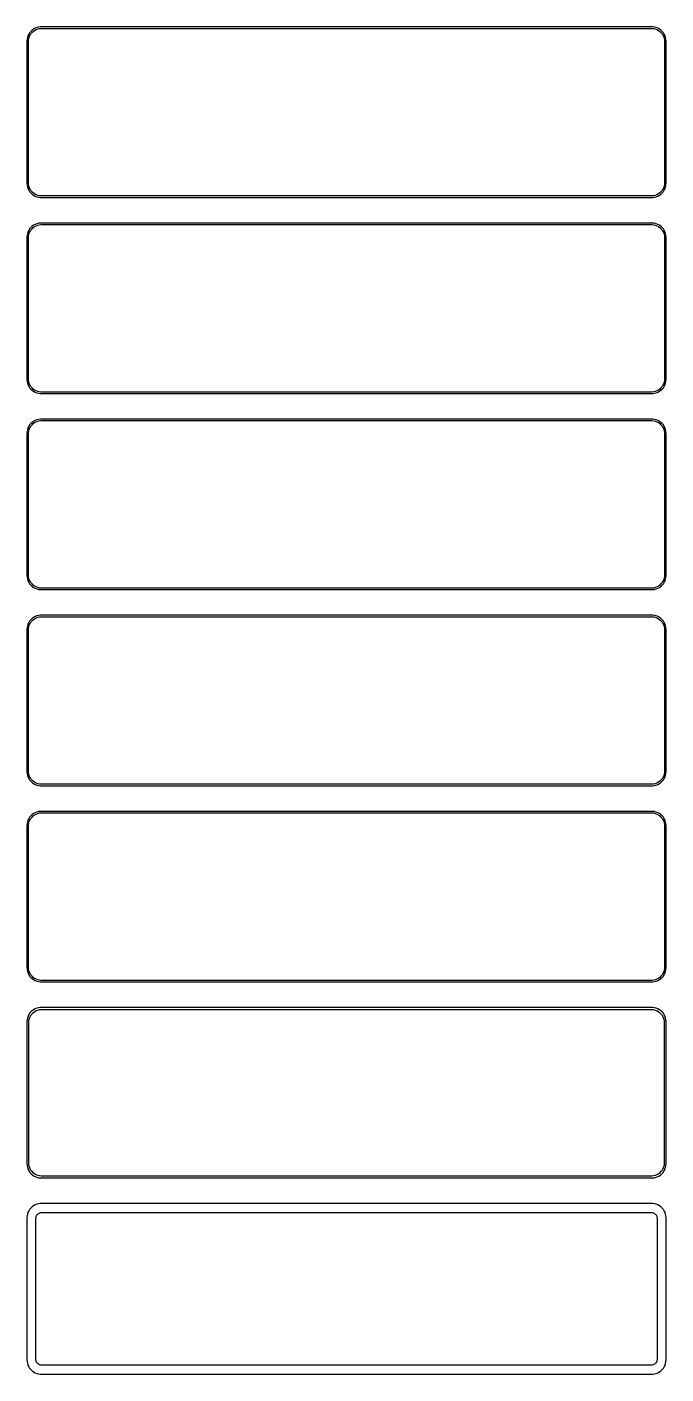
# Model space of a CAD drawing. Header units: metres. Extents: x -112 to 112, y 1005 to 2031.
# Drawn here: x -112.5 to 112.5, y 1005 to 1479 of the extents above; entities that cross this region are included whole.
import ezdxf

# ---------------------------------------------------------------- set-up
doc = ezdxf.new("R2010")
doc.units = ezdxf.units.M

msp = doc.modelspace()

# ---------------------------------------------------------------- linework, layer by layer
for p, q in [((-108.437, 1478.91), (-109.045, 1478.76)), ((-107.814, 1478.99), (-108.437, 1478.91)), ((107.814, 1478.99), (-107.814, 1478.99)), ((108.437, 1478.91), (107.814, 1478.99)), ((109.045, 1478.76), (108.437, 1478.91)), ((-112.461, 1474.63), (-112.5, 1474)), ((-112.343, 1475.24), (-112.461, 1474.63)), ((-112.149, 1475.84), (-112.343, 1475.24)), ((-111.882, 1476.41), (-112.149, 1475.84)), ((-112, 1473.75), (-111.963, 1474.35)), ((-111.963, 1474.35), (-111.851, 1474.93)), ((-111.545, 1476.94), (-111.882, 1476.41)), ((-111.851, 1474.93), (-111.666, 1475.5)), ((-111.666, 1475.5), (-111.412, 1476.04)), ((-111.145, 1477.42), (-111.545, 1476.94)), ((-111.412, 1476.04), (-111.093, 1476.54)), ((-110.687, 1477.85), (-111.145, 1477.42)), ((-111.093, 1476.54), (-110.713, 1477)), ((-110.713, 1477), (-110.278, 1477.41)), ((-110.179, 1478.22), (-110.687, 1477.85)), ((-110.278, 1477.41), (-109.795, 1477.76)), ((-109.629, 1478.52), (-110.179, 1478.22)), ((-109.795, 1477.76), (-109.272, 1478.05)), ((-109.045, 1478.76), (-109.629, 1478.52)), ((-109.272, 1478.05), (-108.718, 1478.27)), ((-108.718, 1478.27), (-108.14, 1478.42)), ((-108.14, 1478.42), (-107.548, 1478.49)), ((-107.548, 1478.49), (107.548, 1478.49)), ((107.548, 1478.49), (108.14, 1478.42)), ((108.14, 1478.42), (108.718, 1478.27)), ((108.718, 1478.27), (109.272, 1478.05)), ((109.629, 1478.52), (109.045, 1478.76)), ((109.272, 1478.05), (109.795, 1477.76)), ((110.179, 1478.22), (109.629, 1478.52)), ((109.795, 1477.76), (110.278, 1477.41)), ((110.687, 1477.85), (110.179, 1478.22)), ((110.278, 1477.41), (110.713, 1477)), ((111.145, 1477.42), (110.687, 1477.85)), ((110.713, 1477), (111.093, 1476.54)), ((111.093, 1476.54), (111.412, 1476.04)), ((111.545, 1476.94), (111.145, 1477.42)), ((111.412, 1476.04), (111.666, 1475.5)), ((111.882, 1476.41), (111.545, 1476.94)), ((111.666, 1475.5), (111.851, 1474.93)), ((111.851, 1474.93), (111.963, 1474.35)), ((112.149, 1475.84), (111.882, 1476.41)), ((111.963, 1474.35), (112, 1473.75)), ((112.343, 1475.24), (112.149, 1475.84)), ((112.461, 1474.63), (112.343, 1475.24)), ((112.5, 1474), (112.461, 1474.63)), ((-112.5, 1474), (-112.5, 1424)), ((-112, 1424.25), (-112, 1473.75)), ((112, 1473.75), (112, 1424.25)), ((112.5, 1424), (112.5, 1474)), ((-112.5, 1424), (-112.461, 1423.37)), ((-112.461, 1423.37), (-112.343, 1422.76)), ((-112.343, 1422.76), (-112.149, 1422.16)), ((-112.149, 1422.16), (-111.882, 1421.59)), ((-111.963, 1423.65), (-112, 1424.25)), ((-111.851, 1423.07), (-111.963, 1423.65)), ((-111.666, 1422.5), (-111.851, 1423.07)), ((-111.412, 1421.96), (-111.666, 1422.5)), ((-111.093, 1421.46), (-111.412, 1421.96)), ((111.412, 1421.96), (111.093, 1421.46)), ((111.666, 1422.5), (111.412, 1421.96)), ((111.851, 1423.07), (111.666, 1422.5)), ((111.963, 1423.65), (111.851, 1423.07)), ((111.882, 1421.59), (112.149, 1422.16)), ((112, 1424.25), (111.963, 1423.65)), ((112.149, 1422.16), (112.343, 1422.76)), ((112.343, 1422.76), (112.461, 1423.37)), ((112.461, 1423.37), (112.5, 1424)), ((-111.882, 1421.59), (-111.545, 1421.06)), ((-111.545, 1421.06), (-111.145, 1420.58)), ((-111.145, 1420.58), (-110.687, 1420.15)), ((-110.713, 1421), (-111.093, 1421.46)), ((-110.278, 1420.59), (-110.713, 1421)), ((-110.687, 1420.15), (-110.179, 1419.78)), ((-109.795, 1420.24), (-110.278, 1420.59)), ((-110.179, 1419.78), (-109.629, 1419.48)), ((-109.272, 1419.95), (-109.795, 1420.24)), ((-109.629, 1419.48), (-109.045, 1419.24)), ((-108.718, 1419.73), (-109.272, 1419.95)), ((-109.045, 1419.24), (-108.437, 1419.09)), ((-108.14, 1419.58), (-108.718, 1419.73)), ((-108.437, 1419.09), (-107.814, 1419.01)), ((-107.548, 1419.51), (-108.14, 1419.58)), ((-107.814, 1419.01), (107.814, 1419.01)), ((107.548, 1419.51), (-107.548, 1419.51)), ((108.14, 1419.58), (107.548, 1419.51)), ((107.814, 1419.01), (108.437, 1419.09)), ((108.718, 1419.73), (108.14, 1419.58)), ((108.437, 1419.09), (109.045, 1419.24)), ((109.272, 1419.95), (108.718, 1419.73)), ((109.045, 1419.24), (109.629, 1419.48)), ((109.795, 1420.24), (109.272, 1419.95)), ((109.629, 1419.48), (110.179, 1419.78)), ((110.278, 1420.59), (109.795, 1420.24)), ((110.179, 1419.78), (110.687, 1420.15)), ((110.713, 1421), (110.278, 1420.59)), ((110.687, 1420.15), (111.145, 1420.58)), ((111.093, 1421.46), (110.713, 1421)), ((111.145, 1420.58), (111.545, 1421.06)), ((111.545, 1421.06), (111.882, 1421.59)), ((-111.545, 1407.94), (-111.882, 1407.41)), ((-111.145, 1408.42), (-111.545, 1407.94)), ((-110.687, 1408.85), (-111.145, 1408.42)), ((-111.093, 1407.54), (-110.713, 1408)), ((-110.713, 1408), (-110.278, 1408.41)), ((-110.179, 1409.22), (-110.687, 1408.85)), ((-110.278, 1408.41), (-109.795, 1408.76)), ((-109.629, 1409.52), (-110.179, 1409.22)), ((-109.795, 1408.76), (-109.272, 1409.05)), ((-109.045, 1409.76), (-109.629, 1409.52)), ((-109.272, 1409.05), (-108.718, 1409.27)), ((-108.437, 1409.91), (-109.045, 1409.76)), ((-108.718, 1409.27), (-108.14, 1409.42)), ((-107.814, 1409.99), (-108.437, 1409.91)), ((-108.14, 1409.42), (-107.548, 1409.49)), ((107.814, 1409.99), (-107.814, 1409.99)), ((-107.548, 1409.49), (107.548, 1409.49)), ((107.548, 1409.49), (108.14, 1409.42)), ((108.437, 1409.91), (107.814, 1409.99)), ((108.14, 1409.42), (108.718, 1409.27)), ((109.045, 1409.76), (108.437, 1409.91)), ((108.718, 1409.27), (109.272, 1409.05)), ((109.629, 1409.52), (109.045, 1409.76)), ((109.272, 1409.05), (109.795, 1408.76)), ((110.179, 1409.22), (109.629, 1409.52)), ((109.795, 1408.76), (110.278, 1408.41)), ((110.687, 1408.85), (110.179, 1409.22)), ((110.278, 1408.41), (110.713, 1408)), ((111.145, 1408.42), (110.687, 1408.85)), ((110.713, 1408), (111.093, 1407.54)), ((111.545, 1407.94), (111.145, 1408.42)), ((111.882, 1407.41), (111.545, 1407.94)), ((-112.461, 1405.63), (-112.5, 1405)), ((-112.5, 1405), (-112.5, 1355)), ((-112.343, 1406.24), (-112.461, 1405.63)), ((-112.149, 1406.84), (-112.343, 1406.24)), ((-111.882, 1407.41), (-112.149, 1406.84)), ((-112, 1404.75), (-111.963, 1405.35)), ((-112, 1355.25), (-112, 1404.75)), ((-111.963, 1405.35), (-111.851, 1405.93)), ((-111.851, 1405.93), (-111.666, 1406.5)), ((-111.666, 1406.5), (-111.412, 1407.04)), ((-111.412, 1407.04), (-111.093, 1407.54)), ((111.093, 1407.54), (111.412, 1407.04)), ((111.412, 1407.04), (111.666, 1406.5)), ((111.666, 1406.5), (111.851, 1405.93)), ((111.851, 1405.93), (111.963, 1405.35)), ((112.149, 1406.84), (111.882, 1407.41)), ((111.963, 1405.35), (112, 1404.75)), ((112, 1404.75), (112, 1355.25)), ((112.343, 1406.24), (112.149, 1406.84)), ((112.461, 1405.63), (112.343, 1406.24)), ((112.5, 1405), (112.461, 1405.63)), ((112.5, 1355), (112.5, 1405)), ((-112.5, 1355), (-112.461, 1354.37)), ((-112.461, 1354.37), (-112.343, 1353.76)), ((-112.343, 1353.76), (-112.149, 1353.16)), ((-112.149, 1353.16), (-111.882, 1352.59)), ((-111.963, 1354.65), (-112, 1355.25)), ((-111.851, 1354.07), (-111.963, 1354.65)), ((-111.882, 1352.59), (-111.545, 1352.06)), ((-111.666, 1353.5), (-111.851, 1354.07)), ((-111.412, 1352.96), (-111.666, 1353.5)), ((-111.545, 1352.06), (-111.145, 1351.58)), ((-111.093, 1352.46), (-111.412, 1352.96)), ((-111.145, 1351.58), (-110.687, 1351.15)), ((-110.713, 1352), (-111.093, 1352.46)), ((-110.278, 1351.59), (-110.713, 1352)), ((-110.687, 1351.15), (-110.179, 1350.78)), ((-109.795, 1351.24), (-110.278, 1351.59)), ((-109.272, 1350.95), (-109.795, 1351.24)), ((-108.718, 1350.73), (-109.272, 1350.95)), ((109.272, 1350.95), (108.718, 1350.73)), ((109.795, 1351.24), (109.272, 1350.95)), ((110.278, 1351.59), (109.795, 1351.24)), ((110.179, 1350.78), (110.687, 1351.15)), ((110.713, 1352), (110.278, 1351.59)), ((110.687, 1351.15), (111.145, 1351.58)), ((111.093, 1352.46), (110.713, 1352)), ((111.412, 1352.96), (111.093, 1352.46)), ((111.145, 1351.58), (111.545, 1352.06)), ((111.666, 1353.5), (111.412, 1352.96)), ((111.545, 1352.06), (111.882, 1352.59)), ((111.851, 1354.07), (111.666, 1353.5)), ((111.963, 1354.65), (111.851, 1354.07)), ((111.882, 1352.59), (112.149, 1353.16)), ((112, 1355.25), (111.963, 1354.65)), ((112.149, 1353.16), (112.343, 1353.76)), ((112.343, 1353.76), (112.461, 1354.37)), ((112.461, 1354.37), (112.5, 1355)), ((-110.179, 1350.78), (-109.629, 1350.48)), ((-109.629, 1350.48), (-109.045, 1350.24)), ((-109.045, 1350.24), (-108.437, 1350.09)), ((-108.14, 1350.58), (-108.718, 1350.73)), ((-108.437, 1350.09), (-107.814, 1350.01)), ((-107.548, 1350.51), (-108.14, 1350.58)), ((-107.814, 1350.01), (107.814, 1350.01)), ((107.548, 1350.51), (-107.548, 1350.51)), ((108.14, 1350.58), (107.548, 1350.51)), ((107.814, 1350.01), (108.437, 1350.09)), ((108.718, 1350.73), (108.14, 1350.58)), ((108.437, 1350.09), (109.045, 1350.24)), ((109.045, 1350.24), (109.629, 1350.48)), ((109.629, 1350.48), (110.179, 1350.78)), ((-112.461, 1336.63), (-112.5, 1336)), ((-112.343, 1337.24), (-112.461, 1336.63)), ((-112.149, 1337.84), (-112.343, 1337.24)), ((-111.882, 1338.41), (-112.149, 1337.84)), ((-111.963, 1336.35), (-111.851, 1336.93)), ((-111.545, 1338.94), (-111.882, 1338.41)), ((-111.851, 1336.93), (-111.666, 1337.5)), ((-111.666, 1337.5), (-111.412, 1338.04)), ((-111.145, 1339.42), (-111.545, 1338.94)), ((-111.412, 1338.04), (-111.093, 1338.54)), ((-110.687, 1339.85), (-111.145, 1339.42)), ((-111.093, 1338.54), (-110.713, 1339)), ((-110.713, 1339), (-110.278, 1339.41)), ((-110.179, 1340.22), (-110.687, 1339.85)), ((-110.278, 1339.41), (-109.795, 1339.76)), ((-109.629, 1340.52), (-110.179, 1340.22)), ((-109.795, 1339.76), (-109.272, 1340.05)), ((-109.045, 1340.76), (-109.629, 1340.52)), ((-109.272, 1340.05), (-108.718, 1340.27)), ((-108.437, 1340.91), (-109.045, 1340.76)), ((-108.718, 1340.27), (-108.14, 1340.42)), ((-107.814, 1340.99), (-108.437, 1340.91)), ((-108.14, 1340.42), (-107.548, 1340.49)), ((107.814, 1340.99), (-107.814, 1340.99)), ((-107.548, 1340.49), (107.548, 1340.49)), ((107.548, 1340.49), (108.14, 1340.42)), ((108.437, 1340.91), (107.814, 1340.99)), ((108.14, 1340.42), (108.718, 1340.27)), ((109.045, 1340.76), (108.437, 1340.91)), ((108.718, 1340.27), (109.272, 1340.05)), ((109.629, 1340.52), (109.045, 1340.76)), ((109.272, 1340.05), (109.795, 1339.76)), ((110.179, 1340.22), (109.629, 1340.52)), ((109.795, 1339.76), (110.278, 1339.41)), ((110.687, 1339.85), (110.179, 1340.22)), ((110.278, 1339.41), (110.713, 1339)), ((111.145, 1339.42), (110.687, 1339.85)), ((110.713, 1339), (111.093, 1338.54)), ((111.093, 1338.54), (111.412, 1338.04)), ((111.545, 1338.94), (111.145, 1339.42)), ((111.412, 1338.04), (111.666, 1337.5)), ((111.882, 1338.41), (111.545, 1338.94)), ((111.666, 1337.5), (111.851, 1336.93)), ((111.851, 1336.93), (111.963, 1336.35)), ((112.149, 1337.84), (111.882, 1338.41)), ((112.343, 1337.24), (112.149, 1337.84)), ((112.461, 1336.63), (112.343, 1337.24)), ((112.5, 1336), (112.461, 1336.63)), ((-112.5, 1336), (-112.5, 1286)), ((-112, 1335.75), (-111.963, 1336.35)), ((-112, 1286.25), (-112, 1335.75)), ((111.963, 1336.35), (112, 1335.75)), ((112, 1335.75), (112, 1286.25)), ((112.5, 1286), (112.5, 1336)), ((-112.5, 1286), (-112.461, 1285.37)), ((-112.461, 1285.37), (-112.343, 1284.76)), ((-112.343, 1284.76), (-112.149, 1284.16)), ((-111.963, 1285.65), (-112, 1286.25)), ((-111.851, 1285.07), (-111.963, 1285.65)), ((-111.666, 1284.5), (-111.851, 1285.07)), ((-111.412, 1283.96), (-111.666, 1284.5)), ((111.666, 1284.5), (111.412, 1283.96)), ((111.851, 1285.07), (111.666, 1284.5)), ((111.963, 1285.65), (111.851, 1285.07)), ((112, 1286.25), (111.963, 1285.65)), ((112.149, 1284.16), (112.343, 1284.76)), ((112.343, 1284.76), (112.461, 1285.37)), ((112.461, 1285.37), (112.5, 1286)), ((-112.149, 1284.16), (-111.882, 1283.59)), ((-111.882, 1283.59), (-111.545, 1283.06)), ((-111.545, 1283.06), (-111.145, 1282.58)), ((-111.093, 1283.46), (-111.412, 1283.96)), ((-111.145, 1282.58), (-110.687, 1282.15)), ((-110.713, 1283), (-111.093, 1283.46)), ((-110.278, 1282.59), (-110.713, 1283)), ((-110.687, 1282.15), (-110.179, 1281.78)), ((-109.795, 1282.24), (-110.278, 1282.59)), ((-110.179, 1281.78), (-109.629, 1281.48)), ((-109.272, 1281.95), (-109.795, 1282.24)), ((-109.629, 1281.48), (-109.045, 1281.24)), ((-108.718, 1281.73), (-109.272, 1281.95)), ((-109.045, 1281.24), (-108.437, 1281.09)), ((-108.14, 1281.58), (-108.718, 1281.73)), ((-108.437, 1281.09), (-107.814, 1281.01)), ((-107.548, 1281.51), (-108.14, 1281.58)), ((-107.814, 1281.01), (107.814, 1281.01)), ((107.548, 1281.51), (-107.548, 1281.51)), ((108.14, 1281.58), (107.548, 1281.51)), ((107.814, 1281.01), (108.437, 1281.09)), ((108.718, 1281.73), (108.14, 1281.58)), ((108.437, 1281.09), (109.045, 1281.24)), ((109.272, 1281.95), (108.718, 1281.73)), ((109.045, 1281.24), (109.629, 1281.48)), ((109.795, 1282.24), (109.272, 1281.95)), ((109.629, 1281.48), (110.179, 1281.78)), ((110.278, 1282.59), (109.795, 1282.24)), ((110.179, 1281.78), (110.687, 1282.15)), ((110.713, 1283), (110.278, 1282.59)), ((110.687, 1282.15), (111.145, 1282.58)), ((111.093, 1283.46), (110.713, 1283)), ((111.412, 1283.96), (111.093, 1283.46)), ((111.145, 1282.58), (111.545, 1283.06)), ((111.545, 1283.06), (111.882, 1283.59)), ((111.882, 1283.59), (112.149, 1284.16)), ((-111.145, 1270.42), (-111.545, 1269.94)), ((-110.687, 1270.85), (-111.145, 1270.42)), ((-110.713, 1270), (-110.278, 1270.41)), ((-110.179, 1271.22), (-110.687, 1270.85)), ((-110.278, 1270.41), (-109.795, 1270.76)), ((-109.629, 1271.52), (-110.179, 1271.22)), ((-109.795, 1270.76), (-109.272, 1271.05)), ((-109.045, 1271.76), (-109.629, 1271.52)), ((-109.272, 1271.05), (-108.718, 1271.27)), ((-108.437, 1271.91), (-109.045, 1271.76)), ((-108.718, 1271.27), (-108.14, 1271.42)), ((-107.814, 1271.99), (-108.437, 1271.91)), ((-108.14, 1271.42), (-107.548, 1271.49)), ((107.814, 1271.99), (-107.814, 1271.99)), ((-107.548, 1271.49), (107.548, 1271.49)), ((107.548, 1271.49), (108.14, 1271.42)), ((108.437, 1271.91), (107.814, 1271.99)), ((108.14, 1271.42), (108.718, 1271.27)), ((109.045, 1271.76), (108.437, 1271.91)), ((108.718, 1271.27), (109.272, 1271.05)), ((109.629, 1271.52), (109.045, 1271.76)), ((109.272, 1271.05), (109.795, 1270.76)), ((110.179, 1271.22), (109.629, 1271.52)), ((109.795, 1270.76), (110.278, 1270.41)), ((110.687, 1270.85), (110.179, 1271.22)), ((110.278, 1270.41), (110.713, 1270)), ((111.145, 1270.42), (110.687, 1270.85)), ((111.545, 1269.94), (111.145, 1270.42)), ((-112.461, 1267.63), (-112.5, 1267)), ((-112.5, 1267), (-112.5, 1217)), ((-112.343, 1268.24), (-112.461, 1267.63)), ((-112.149, 1268.84), (-112.343, 1268.24)), ((-111.882, 1269.41), (-112.149, 1268.84)), ((-112, 1266.75), (-111.963, 1267.35)), ((-112, 1217.25), (-112, 1266.75)), ((-111.963, 1267.35), (-111.851, 1267.93)), ((-111.545, 1269.94), (-111.882, 1269.41)), ((-111.851, 1267.93), (-111.666, 1268.5)), ((-111.666, 1268.5), (-111.412, 1269.04)), ((-111.412, 1269.04), (-111.093, 1269.54)), ((-111.093, 1269.54), (-110.713, 1270)), ((110.713, 1270), (111.093, 1269.54)), ((111.093, 1269.54), (111.412, 1269.04)), ((111.412, 1269.04), (111.666, 1268.5)), ((111.882, 1269.41), (111.545, 1269.94)), ((111.666, 1268.5), (111.851, 1267.93)), ((111.851, 1267.93), (111.963, 1267.35)), ((112.149, 1268.84), (111.882, 1269.41)), ((111.963, 1267.35), (112, 1266.75)), ((112, 1266.75), (112, 1217.25)), ((112.343, 1268.24), (112.149, 1268.84)), ((112.461, 1267.63), (112.343, 1268.24)), ((112.5, 1267), (112.461, 1267.63)), ((112.5, 1217), (112.5, 1267)), ((-112.5, 1217), (-112.461, 1216.37)), ((-112.461, 1216.37), (-112.343, 1215.76)), ((-112.343, 1215.76), (-112.149, 1215.16)), ((-112.149, 1215.16), (-111.882, 1214.59)), ((-111.963, 1216.65), (-112, 1217.25)), ((-111.851, 1216.07), (-111.963, 1216.65)), ((-111.882, 1214.59), (-111.545, 1214.06)), ((-111.666, 1215.5), (-111.851, 1216.07)), ((-111.412, 1214.96), (-111.666, 1215.5)), ((-111.545, 1214.06), (-111.145, 1213.58)), ((-111.093, 1214.46), (-111.412, 1214.96)), ((-111.145, 1213.58), (-110.687, 1213.15)), ((-110.713, 1214), (-111.093, 1214.46)), ((-110.278, 1213.59), (-110.713, 1214)), ((-109.795, 1213.24), (-110.278, 1213.59)), ((110.278, 1213.59), (109.795, 1213.24)), ((110.713, 1214), (110.278, 1213.59)), ((110.687, 1213.15), (111.145, 1213.58)), ((111.093, 1214.46), (110.713, 1214)), ((111.412, 1214.96), (111.093, 1214.46)), ((111.145, 1213.58), (111.545, 1214.06)), ((111.666, 1215.5), (111.412, 1214.96)), ((111.545, 1214.06), (111.882, 1214.59)), ((111.851, 1216.07), (111.666, 1215.5)), ((111.963, 1216.65), (111.851, 1216.07)), ((111.882, 1214.59), (112.149, 1215.16)), ((112, 1217.25), (111.963, 1216.65)), ((112.149, 1215.16), (112.343, 1215.76)), ((112.343, 1215.76), (112.461, 1216.37)), ((112.461, 1216.37), (112.5, 1217)), ((-110.687, 1213.15), (-110.179, 1212.78)), ((-110.179, 1212.78), (-109.629, 1212.48)), ((-109.272, 1212.95), (-109.795, 1213.24)), ((-109.629, 1212.48), (-109.045, 1212.24)), ((-108.718, 1212.73), (-109.272, 1212.95)), ((-109.045, 1212.24), (-108.437, 1212.09)), ((-108.14, 1212.58), (-108.718, 1212.73)), ((-108.437, 1212.09), (-107.814, 1212.01)), ((-107.548, 1212.51), (-108.14, 1212.58)), ((-107.814, 1212.01), (107.814, 1212.01)), ((107.548, 1212.51), (-107.548, 1212.51)), ((108.14, 1212.58), (107.548, 1212.51)), ((107.814, 1212.01), (108.437, 1212.09)), ((108.718, 1212.73), (108.14, 1212.58)), ((108.437, 1212.09), (109.045, 1212.24)), ((109.272, 1212.95), (108.718, 1212.73)), ((109.045, 1212.24), (109.629, 1212.48)), ((109.795, 1213.24), (109.272, 1212.95)), ((109.629, 1212.48), (110.179, 1212.78)), ((110.179, 1212.78), (110.687, 1213.15)), ((-112.343, 1199.24), (-112.461, 1198.63)), ((-112.149, 1199.84), (-112.343, 1199.24)), ((-111.882, 1200.41), (-112.149, 1199.84)), ((-111.545, 1200.94), (-111.882, 1200.41)), ((-111.851, 1198.93), (-111.666, 1199.5)), ((-111.666, 1199.5), (-111.412, 1200.04)), ((-111.145, 1201.42), (-111.545, 1200.94)), ((-111.412, 1200.04), (-111.093, 1200.54)), ((-110.687, 1201.85), (-111.145, 1201.42)), ((-111.093, 1200.54), (-110.713, 1201)), ((-110.713, 1201), (-110.278, 1201.41)), ((-110.179, 1202.22), (-110.687, 1201.85)), ((-110.278, 1201.41), (-109.795, 1201.76)), ((-109.629, 1202.52), (-110.179, 1202.22)), ((-109.795, 1201.76), (-109.272, 1202.05)), ((-109.045, 1202.76), (-109.629, 1202.52)), ((-109.272, 1202.05), (-108.718, 1202.27)), ((-108.437, 1202.91), (-109.045, 1202.76)), ((-108.718, 1202.27), (-108.14, 1202.42)), ((-107.814, 1202.99), (-108.437, 1202.91)), ((-108.14, 1202.42), (-107.548, 1202.49)), ((107.814, 1202.99), (-107.814, 1202.99)), ((-107.548, 1202.49), (107.548, 1202.49)), ((107.548, 1202.49), (108.14, 1202.42)), ((108.437, 1202.91), (107.814, 1202.99)), ((108.14, 1202.42), (108.718, 1202.27)), ((109.045, 1202.76), (108.437, 1202.91)), ((108.718, 1202.27), (109.272, 1202.05)), ((109.629, 1202.52), (109.045, 1202.76)), ((109.272, 1202.05), (109.795, 1201.76)), ((110.179, 1202.22), (109.629, 1202.52)), ((109.795, 1201.76), (110.278, 1201.41)), ((110.687, 1201.85), (110.179, 1202.22)), ((110.278, 1201.41), (110.713, 1201)), ((111.145, 1201.42), (110.687, 1201.85)), ((110.713, 1201), (111.093, 1200.54)), ((111.093, 1200.54), (111.412, 1200.04)), ((111.545, 1200.94), (111.145, 1201.42)), ((111.412, 1200.04), (111.666, 1199.5)), ((111.882, 1200.41), (111.545, 1200.94)), ((111.666, 1199.5), (111.851, 1198.93)), ((112.149, 1199.84), (111.882, 1200.41)), ((112.343, 1199.24), (112.149, 1199.84)), ((112.461, 1198.63), (112.343, 1199.24)), ((-112.461, 1198.63), (-112.5, 1198)), ((-112.5, 1198), (-112.5, 1148)), ((-112, 1197.75), (-111.963, 1198.35)), ((-112, 1148.25), (-112, 1197.75)), ((-111.963, 1198.35), (-111.851, 1198.93)), ((111.851, 1198.93), (111.963, 1198.35)), ((111.963, 1198.35), (112, 1197.75)), ((112, 1197.75), (112, 1148.25)), ((112.5, 1198), (112.461, 1198.63)), ((112.5, 1148), (112.5, 1198)), ((-112.5, 1148), (-112.461, 1147.37)), ((-112.461, 1147.37), (-112.343, 1146.76)), ((-111.963, 1147.65), (-112, 1148.25)), ((-111.851, 1147.07), (-111.963, 1147.65)), ((-111.666, 1146.5), (-111.851, 1147.07)), ((111.851, 1147.07), (111.666, 1146.5)), ((111.963, 1147.65), (111.851, 1147.07)), ((112, 1148.25), (111.963, 1147.65)), ((112.343, 1146.76), (112.461, 1147.37)), ((112.461, 1147.37), (112.5, 1148)), ((-112.343, 1146.76), (-112.149, 1146.16)), ((-112.149, 1146.16), (-111.882, 1145.59)), ((-111.882, 1145.59), (-111.545, 1145.06)), ((-111.412, 1145.96), (-111.666, 1146.5)), ((-111.545, 1145.06), (-111.145, 1144.58)), ((-111.093, 1145.46), (-111.412, 1145.96)), ((-111.145, 1144.58), (-110.687, 1144.15)), ((-110.713, 1145), (-111.093, 1145.46)), ((-110.278, 1144.59), (-110.713, 1145)), ((-110.687, 1144.15), (-110.179, 1143.78)), ((-109.795, 1144.24), (-110.278, 1144.59)), ((-110.179, 1143.78), (-109.629, 1143.48)), ((-109.272, 1143.95), (-109.795, 1144.24)), ((-109.629, 1143.48), (-109.045, 1143.24)), ((-108.718, 1143.73), (-109.272, 1143.95)), ((-109.045, 1143.24), (-108.437, 1143.09)), ((-108.14, 1143.58), (-108.718, 1143.73)), ((-108.437, 1143.09), (-107.814, 1143.01)), ((-107.548, 1143.51), (-108.14, 1143.58)), ((-107.814, 1143.01), (107.814, 1143.01)), ((107.548, 1143.51), (-107.548, 1143.51)), ((108.14, 1143.58), (107.548, 1143.51)), ((107.814, 1143.01), (108.437, 1143.09)), ((108.718, 1143.73), (108.14, 1143.58)), ((108.437, 1143.09), (109.045, 1143.24)), ((109.272, 1143.95), (108.718, 1143.73)), ((109.045, 1143.24), (109.629, 1143.48)), ((109.795, 1144.24), (109.272, 1143.95)), ((109.629, 1143.48), (110.179, 1143.78)), ((110.278, 1144.59), (109.795, 1144.24)), ((110.179, 1143.78), (110.687, 1144.15)), ((110.713, 1145), (110.278, 1144.59)), ((110.687, 1144.15), (111.145, 1144.58)), ((111.093, 1145.46), (110.713, 1145)), ((111.412, 1145.96), (111.093, 1145.46)), ((111.145, 1144.58), (111.545, 1145.06)), ((111.666, 1146.5), (111.412, 1145.96)), ((111.545, 1145.06), (111.882, 1145.59)), ((111.882, 1145.59), (112.149, 1146.16)), ((112.149, 1146.16), (112.343, 1146.76)), ((-110.687, 1132.85), (-111.145, 1132.42)), ((-110.179, 1133.22), (-110.687, 1132.85)), ((-109.629, 1133.52), (-110.179, 1133.22)), ((-109.703, 1132.62), (-109.199, 1132.89)), ((-109.045, 1133.76), (-109.629, 1133.52)), ((-109.199, 1132.89), (-108.665, 1133.1)), ((-108.437, 1133.91), (-109.045, 1133.76)), ((-108.665, 1133.1), (-108.108, 1133.25)), ((-107.814, 1133.99), (-108.437, 1133.91)), ((-108.108, 1133.25), (-107.537, 1133.32)), ((107.814, 1133.99), (-107.814, 1133.99)), ((-107.537, 1133.32), (107.537, 1133.32)), ((107.537, 1133.32), (108.108, 1133.25)), ((108.437, 1133.91), (107.814, 1133.99)), ((108.108, 1133.25), (108.665, 1133.1)), ((109.045, 1133.76), (108.437, 1133.91)), ((108.665, 1133.1), (109.199, 1132.89)), ((109.629, 1133.52), (109.045, 1133.76)), ((109.199, 1132.89), (109.703, 1132.62)), ((110.179, 1133.22), (109.629, 1133.52)), ((110.687, 1132.85), (110.179, 1133.22)), ((111.145, 1132.42), (110.687, 1132.85)), ((-112.461, 1129.63), (-112.5, 1129)), ((-112.5, 1129), (-112.5, 1079)), ((-112.343, 1130.24), (-112.461, 1129.63)), ((-112.149, 1130.84), (-112.343, 1130.24)), ((-111.882, 1131.41), (-112.149, 1130.84)), ((-111.545, 1131.94), (-111.882, 1131.41)), ((-111.828, 1128.75), (-111.792, 1129.32)), ((-111.828, 1079.25), (-111.828, 1128.75)), ((-111.792, 1129.32), (-111.685, 1129.89)), ((-111.685, 1129.89), (-111.507, 1130.44)), ((-111.145, 1132.42), (-111.545, 1131.94)), ((-111.507, 1130.44), (-111.262, 1130.96)), ((-111.262, 1130.96), (-110.954, 1131.44)), ((-110.954, 1131.44), (-110.588, 1131.88)), ((-110.588, 1131.88), (-110.168, 1132.28)), ((-110.168, 1132.28), (-109.703, 1132.62)), ((109.703, 1132.62), (110.168, 1132.28)), ((110.168, 1132.28), (110.588, 1131.88)), ((110.588, 1131.88), (110.954, 1131.44)), ((110.954, 1131.44), (111.262, 1130.96)), ((111.545, 1131.94), (111.145, 1132.42)), ((111.262, 1130.96), (111.507, 1130.44)), ((111.507, 1130.44), (111.685, 1129.89)), ((111.882, 1131.41), (111.545, 1131.94)), ((111.685, 1129.89), (111.792, 1129.32)), ((111.792, 1129.32), (111.828, 1128.75)), ((111.828, 1128.75), (111.828, 1079.25)), ((112.149, 1130.84), (111.882, 1131.41)), ((112.343, 1130.24), (112.149, 1130.84)), ((112.461, 1129.63), (112.343, 1130.24)), ((112.5, 1129), (112.461, 1129.63)), ((112.5, 1079), (112.5, 1129)), ((-112.5, 1079), (-112.461, 1078.37)), ((-112.461, 1078.37), (-112.343, 1077.76)), ((-112.343, 1077.76), (-112.149, 1077.16)), ((-112.149, 1077.16), (-111.882, 1076.59)), ((-111.882, 1076.59), (-111.545, 1076.06)), ((-111.792, 1078.68), (-111.828, 1079.25)), ((-111.685, 1078.11), (-111.792, 1078.68)), ((-111.507, 1077.56), (-111.685, 1078.11)), ((-111.545, 1076.06), (-111.145, 1075.58)), ((-111.262, 1077.04), (-111.507, 1077.56)), ((-110.954, 1076.56), (-111.262, 1077.04)), ((-110.588, 1076.12), (-110.954, 1076.56)), ((-110.168, 1075.72), (-110.588, 1076.12)), ((110.588, 1076.12), (110.168, 1075.72)), ((110.954, 1076.56), (110.588, 1076.12)), ((111.262, 1077.04), (110.954, 1076.56)), ((111.145, 1075.58), (111.545, 1076.06)), ((111.507, 1077.56), (111.262, 1077.04)), ((111.685, 1078.11), (111.507, 1077.56)), ((111.545, 1076.06), (111.882, 1076.59)), ((111.792, 1078.68), (111.685, 1078.11)), ((111.828, 1079.25), (111.792, 1078.68)), ((111.882, 1076.59), (112.149, 1077.16)), ((112.149, 1077.16), (112.343, 1077.76)), ((112.343, 1077.76), (112.461, 1078.37)), ((112.461, 1078.37), (112.5, 1079)), ((-111.145, 1075.58), (-110.687, 1075.15)), ((-110.687, 1075.15), (-110.179, 1074.78)), ((-110.179, 1074.78), (-109.629, 1074.48)), ((-109.703, 1075.38), (-110.168, 1075.72)), ((-109.199, 1075.11), (-109.703, 1075.38)), ((-109.629, 1074.48), (-109.045, 1074.24)), ((-108.665, 1074.9), (-109.199, 1075.11)), ((-109.045, 1074.24), (-108.437, 1074.09)), ((-108.108, 1074.75), (-108.665, 1074.9)), ((-108.437, 1074.09), (-107.814, 1074.01)), ((-107.537, 1074.68), (-108.108, 1074.75)), ((-107.814, 1074.01), (107.814, 1074.01)), ((107.537, 1074.68), (-107.537, 1074.68)), ((108.108, 1074.75), (107.537, 1074.68)), ((107.814, 1074.01), (108.437, 1074.09)), ((108.665, 1074.9), (108.108, 1074.75)), ((108.437, 1074.09), (109.045, 1074.24)), ((109.199, 1075.11), (108.665, 1074.9)), ((109.045, 1074.24), (109.629, 1074.48)), ((109.703, 1075.38), (109.199, 1075.11)), ((109.629, 1074.48), (110.179, 1074.78)), ((110.168, 1075.72), (109.703, 1075.38)), ((110.179, 1074.78), (110.687, 1075.15)), ((110.687, 1075.15), (111.145, 1075.58)), ((-112.149, 1061.84), (-112.343, 1061.24)), ((-111.882, 1062.41), (-112.149, 1061.84)), ((-111.545, 1062.94), (-111.882, 1062.41)), ((-111.145, 1063.42), (-111.545, 1062.94)), ((-110.687, 1063.85), (-111.145, 1063.42)), ((-110.179, 1064.22), (-110.687, 1063.85)), ((-109.629, 1064.52), (-110.179, 1064.22)), ((-109.045, 1064.76), (-109.629, 1064.52)), ((-108.437, 1064.91), (-109.045, 1064.76)), ((-107.814, 1064.99), (-108.437, 1064.91)), ((-108.148, 1061.66), (-107.902, 1061.76)), ((-107.902, 1061.76), (-107.645, 1061.82)), ((107.814, 1064.99), (-107.814, 1064.99)), ((-107.645, 1061.82), (-107.382, 1061.86)), ((-107.382, 1061.86), (107.382, 1061.86)), ((107.382, 1061.86), (107.645, 1061.82)), ((107.645, 1061.82), (107.902, 1061.76)), ((108.437, 1064.91), (107.814, 1064.99)), ((107.902, 1061.76), (108.148, 1061.66)), ((109.045, 1064.76), (108.437, 1064.91)), ((109.629, 1064.52), (109.045, 1064.76)), ((110.179, 1064.22), (109.629, 1064.52)), ((110.687, 1063.85), (110.179, 1064.22)), ((111.145, 1063.42), (110.687, 1063.85)), ((111.545, 1062.94), (111.145, 1063.42)), ((111.882, 1062.41), (111.545, 1062.94)), ((112.149, 1061.84), (111.882, 1062.41)), ((112.343, 1061.24), (112.149, 1061.84)), ((-112.461, 1060.63), (-112.5, 1060)), ((-112.5, 1060), (-112.5, 1010)), ((-112.343, 1061.24), (-112.461, 1060.63)), ((-109.36, 1059.75), (-109.343, 1060.01)), ((-109.36, 1010.25), (-109.36, 1059.75)), ((-109.343, 1060.01), (-109.293, 1060.27)), ((-109.293, 1060.27), (-109.211, 1060.53)), ((-109.211, 1060.53), (-109.099, 1060.77)), ((-109.099, 1060.77), (-108.957, 1060.99)), ((-108.957, 1060.99), (-108.788, 1061.19)), ((-108.788, 1061.19), (-108.595, 1061.38)), ((-108.595, 1061.38), (-108.38, 1061.53)), ((-108.38, 1061.53), (-108.148, 1061.66)), ((108.148, 1061.66), (108.38, 1061.53)), ((108.38, 1061.53), (108.595, 1061.38)), ((108.595, 1061.38), (108.788, 1061.19)), ((108.788, 1061.19), (108.957, 1060.99)), ((108.957, 1060.99), (109.099, 1060.77)), ((109.099, 1060.77), (109.211, 1060.53)), ((109.211, 1060.53), (109.293, 1060.27)), ((109.293, 1060.27), (109.343, 1060.01)), ((109.343, 1060.01), (109.36, 1059.75)), ((109.36, 1059.75), (109.36, 1010.25)), ((112.461, 1060.63), (112.343, 1061.24)), ((112.5, 1060), (112.461, 1060.63)), ((112.5, 1010), (112.5, 1060)), ((-112.5, 1010), (-112.461, 1009.37)), ((-109.343, 1009.99), (-109.36, 1010.25)), ((-109.293, 1009.73), (-109.343, 1009.99)), ((-109.211, 1009.47), (-109.293, 1009.73)), ((109.293, 1009.73), (109.211, 1009.47)), ((109.343, 1009.99), (109.293, 1009.73)), ((109.36, 1010.25), (109.343, 1009.99)), ((112.461, 1009.37), (112.5, 1010)), ((-112.461, 1009.37), (-112.343, 1008.76)), ((-112.343, 1008.76), (-112.149, 1008.16)), ((-112.149, 1008.16), (-111.882, 1007.59)), ((-111.882, 1007.59), (-111.545, 1007.06)), ((-111.545, 1007.06), (-111.145, 1006.58)), ((-111.145, 1006.58), (-110.687, 1006.15)), ((-110.687, 1006.15), (-110.179, 1005.78)), ((-110.179, 1005.78), (-109.629, 1005.48)), ((-109.629, 1005.48), (-109.045, 1005.24)), ((-109.099, 1009.23), (-109.211, 1009.47)), ((-108.957, 1009.01), (-109.099, 1009.23)), ((-109.045, 1005.24), (-108.437, 1005.09)), ((-108.788, 1008.81), (-108.957, 1009.01)), ((-108.595, 1008.62), (-108.788, 1008.81)), ((-108.38, 1008.47), (-108.595, 1008.62)), ((-108.437, 1005.09), (-107.814, 1005.01)), ((-108.148, 1008.34), (-108.38, 1008.47)), ((-107.902, 1008.24), (-108.148, 1008.34)), ((-107.645, 1008.18), (-107.902, 1008.24)), ((-107.814, 1005.01), (107.814, 1005.01)), ((-107.382, 1008.14), (-107.645, 1008.18)), ((107.382, 1008.14), (-107.382, 1008.14)), ((107.645, 1008.18), (107.382, 1008.14)), ((107.902, 1008.24), (107.645, 1008.18)), ((107.814, 1005.01), (108.437, 1005.09)), ((108.148, 1008.34), (107.902, 1008.24)), ((108.38, 1008.47), (108.148, 1008.34)), ((108.595, 1008.62), (108.38, 1008.47)), ((108.437, 1005.09), (109.045, 1005.24)), ((108.788, 1008.81), (108.595, 1008.62)), ((108.957, 1009.01), (108.788, 1008.81)), ((109.099, 1009.23), (108.957, 1009.01)), ((109.045, 1005.24), (109.629, 1005.48)), ((109.211, 1009.47), (109.099, 1009.23)), ((109.629, 1005.48), (110.179, 1005.78)), ((110.179, 1005.78), (110.687, 1006.15)), ((110.687, 1006.15), (111.145, 1006.58)), ((111.145, 1006.58), (111.545, 1007.06)), ((111.545, 1007.06), (111.882, 1007.59)), ((111.882, 1007.59), (112.149, 1008.16)), ((112.149, 1008.16), (112.343, 1008.76)), ((112.343, 1008.76), (112.461, 1009.37))]:
    msp.add_line(p, q)

doc.saveas('drawing.dxf')
